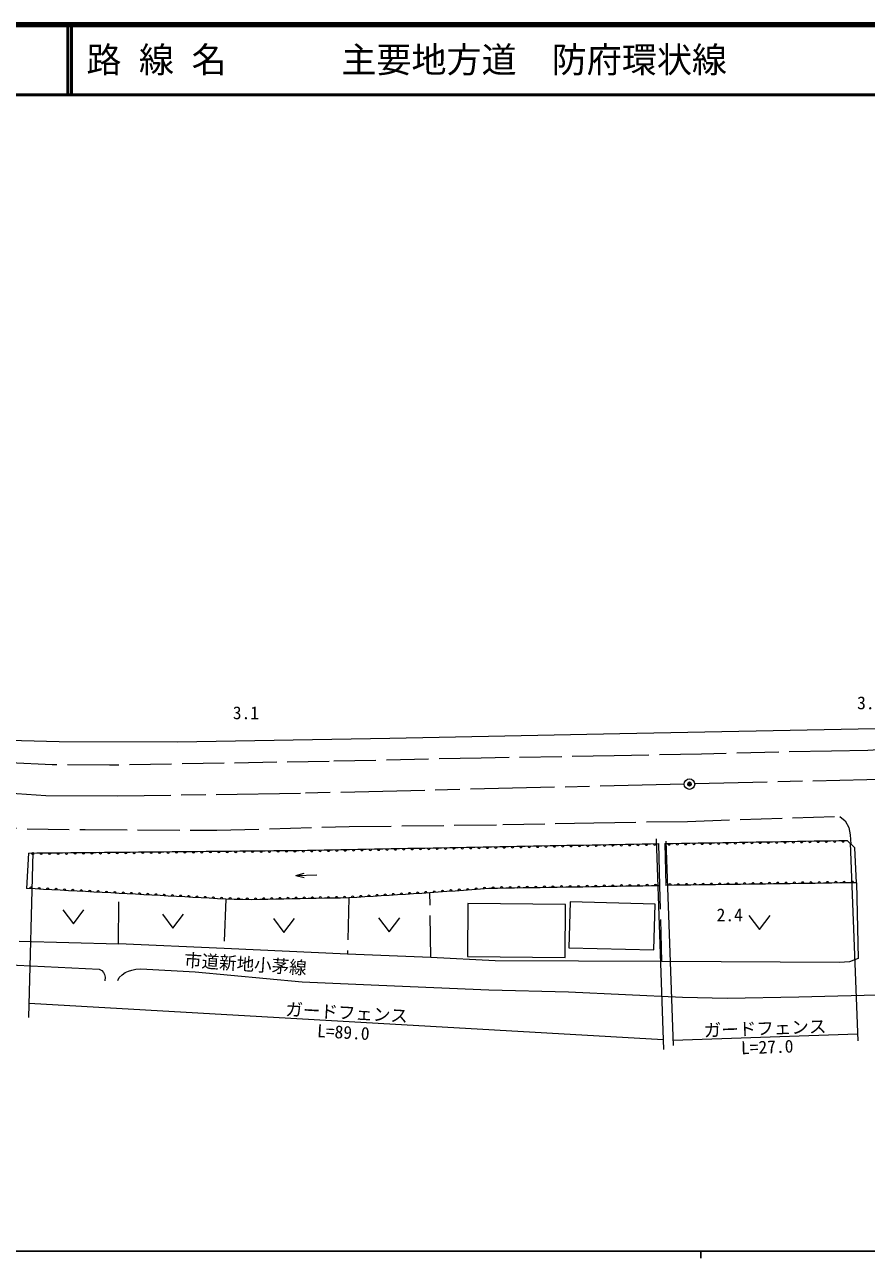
# Model space of a CAD drawing. Units: millimetres, scale not verified. Extents: x 40000 to 680000, y 20000 to 380000.
# Drawn here: x 171576 to 291606, y 204000 to 380000 of the extents above; entities that cross this region are included whole.
import ezdxf
from ezdxf.enums import TextEntityAlignment as Align

# ---------------------------------------------------------------- set-up
doc = ezdxf.new("R2010")
doc.units = ezdxf.units.MM
doc.header["$LTSCALE"] = 1000
doc.header["$PDMODE"] = 32
doc.header["$PDSIZE"] = 500
doc.linetypes.add('CHAIN', pattern=[18.5, 12, -1.5, 3.5, -1.5])
doc.linetypes.add('DASHED', pattern=[7.5, 6, -1.5])
for name, color, linetype, lineweight in [('M-BGD', 7, 'Continuous', 13), ('M-BGD-EXST', 7, 'Continuous', 13), ('M-BMK', 2, 'CHAIN', 13), ('M-BMK-SRVR', 3, 'Continuous', 13), ('M-STR-HTXT', 7, 'Continuous', 13), ('M-TTL', 2, 'Continuous', 140), ('M-TTL-BAND', 7, 'Continuous', 25), ('M-TTL-LINE', 7, 'Continuous', 50)]:
    doc.layers.add(name, color=color, linetype=linetype, lineweight=lineweight)
for name, color, linetype in [('M-BMK-HTXT', 7, 'Continuous'), ('M-OTRS', 6, 'Continuous'), ('M-TTL-TXT', 7, 'Continuous')]:
    doc.layers.add(name, color=color, linetype=linetype)
doc.styles.add('ＭＳ ゴシック', font='')
doc.styles.get('ＭＳ ゴシック').set_extended_font_data('MS Gothic')

msp = doc.modelspace()

# ---------------------------------------------------------------- linework, layer by layer
at = {"layer": 'M-BGD'}
for p, q in [((211914, 262221), (213107, 262244)), ((213107, 262244), (214300, 262267)), ((214300, 262267), (215494, 262289)), ((215494, 262289), (216687, 262312)), ((216687, 262312), (217880, 262334)), ((217880, 262334), (219074, 262357)), ((219074, 262357), (220267, 262379)), ((220267, 262379), (221460, 262402)), ((221460, 262402), (222654, 262424)), ((222654, 262424), (223847, 262447)), ((223847, 262447), (225040, 262469)), ((225040, 262469), (226234, 262492)), ((226234, 262492), (227427, 262514)), ((227427, 262514), (228620, 262537)), ((228620, 262537), (229814, 262559)), ((229814, 262559), (231007, 262582)), ((231007, 262582), (232200, 262604)), ((232200, 262604), (233394, 262627)), ((233394, 262627), (234587, 262650)), ((234587, 262650), (235780, 262672)), ((235780, 262672), (236974, 262695)), ((236974, 262695), (238167, 262717)), ((238167, 262717), (239360, 262740)), ((239360, 262740), (240554, 262762)), ((240554, 262762), (241747, 262785)), ((241747, 262785), (242940, 262807)), ((242940, 262807), (244134, 262830)), ((244134, 262830), (245327, 262852)), ((245327, 262852), (246520, 262875)), ((246520, 262875), (247714, 262897)), ((247714, 262897), (248907, 262920)), ((248907, 262920), (250100, 262942)), ((250100, 262942), (251293, 262965)), ((251293, 262965), (252487, 262987)), ((252487, 262987), (253680, 263010)), ((253680, 263010), (254873, 263033)), ((254873, 263033), (256067, 263055)), ((256067, 263055), (257260, 263078)), ((257260, 263078), (258453, 263100)), ((258453, 263100), (259647, 263123)), ((259647, 263123), (260840, 263145)), ((260840, 263145), (262033, 263168)), ((262168, 257153), (262033, 263168)), ((262883, 263172), (264064, 263193)), ((262883, 263172), (263017, 257199)), ((264064, 263193), (265245, 263213)), ((265245, 263213), (266427, 263234)), ((266427, 263234), (267608, 263254)), ((267608, 263254), (268790, 263274)), ((268790, 263274), (269971, 263295)), ((269971, 263295), (271152, 263315)), ((271152, 263315), (272334, 263335)), ((272334, 263335), (273515, 263356)), ((273515, 263356), (274697, 263376)), ((274697, 263376), (275878, 263396)), ((275878, 263396), (277059, 263417)), ((277059, 263417), (278241, 263437)), ((278241, 263437), (279422, 263458)), ((279422, 263458), (280604, 263478)), ((280604, 263478), (281785, 263498)), ((281785, 263498), (282966, 263519)), ((282966, 263519), (284148, 263539)), ((284148, 263539), (285329, 263559)), ((285329, 263559), (286511, 263580)), ((286511, 263580), (287692, 263600)), ((287692, 263600), (288873, 263620)), ((172121, 261824), (171851, 256762)), ((172121, 261824), (173327, 261836)), ((173327, 261836), (174533, 261848)), ((174533, 261848), (175739, 261860)), ((175739, 261860), (176946, 261871)), ((176946, 261871), (178152, 261883)), ((178152, 261883), (179358, 261895)), ((179358, 261895), (180564, 261906)), ((180564, 261906), (181771, 261918)), ((181771, 261918), (182977, 261930)), ((182977, 261930), (184183, 261941)), ((184183, 261941), (185389, 261953)), ((185389, 261953), (186596, 261965)), ((186596, 261965), (187802, 261977)), ((187802, 261977), (189008, 261988)), ((189008, 261988), (190214, 262000)), ((190214, 262000), (191421, 262012)), ((191421, 262012), (192627, 262023)), ((192627, 262023), (193833, 262035)), ((193833, 262035), (195039, 262047)), ((195039, 262047), (196245, 262058)), ((196245, 262058), (197452, 262070)), ((197452, 262070), (198658, 262082)), ((198658, 262082), (199864, 262094)), ((199864, 262094), (201070, 262105)), ((201070, 262105), (202277, 262117)), ((202277, 262117), (203483, 262129)), ((203483, 262129), (204689, 262140)), ((204689, 262140), (205895, 262152)), ((205895, 262152), (207102, 262164)), ((207102, 262164), (208308, 262176)), ((208308, 262176), (209514, 262187)), ((209514, 262187), (210720, 262199)), ((210720, 262199), (211914, 262221)), ((210235, 258626), (211428, 258954)), ((210235, 258626), (213235, 258695)), ((210235, 258626), (211442, 258354)), ((251186, 256975), (249966, 256955)), ((252406, 256994), (251186, 256975)), ((253626, 257014), (252406, 256994)), ((254846, 257034), (253626, 257014)), ((256067, 257054), (254846, 257034)), ((257287, 257074), (256067, 257054)), ((258507, 257093), (257287, 257074)), ((259727, 257113), (258507, 257093)), ((260947, 257133), (259727, 257113)), ((262168, 257153), (260947, 257133)), ((264200, 257215), (263017, 257199)), ((265382, 257232), (264200, 257215)), ((266564, 257249), (265382, 257232)), ((267747, 257265), (266564, 257249)), ((268929, 257282), (267747, 257265)), ((270112, 257298), (268929, 257282)), ((271294, 257315), (270112, 257298)), ((272476, 257332), (271294, 257315)), ((273659, 257348), (272476, 257332)), ((274841, 257365), (273659, 257348)), ((276024, 257382), (274841, 257365)), ((277206, 257398), (276024, 257382)), ((278388, 257415), (277206, 257398)), ((279571, 257432), (278388, 257415)), ((280753, 257448), (279571, 257432)), ((281935, 257465), (280753, 257448)), ((283118, 257481), (281935, 257465)), ((284300, 257498), (283118, 257481)), ((285483, 257515), (284300, 257498)), ((286665, 257531), (285483, 257515)), ((287847, 257548), (286665, 257531)), ((289030, 257565), (287847, 257548)), ((290212, 257581), (289030, 257565)), ((173050, 256698), (171851, 256762)), ((174249, 256634), (173050, 256698)), ((175449, 256571), (174249, 256634)), ((176648, 256507), (175449, 256571)), ((177847, 256444), (176648, 256507)), ((179046, 256380), (177847, 256444)), ((180245, 256316), (179046, 256380)), ((181444, 256253), (180245, 256316)), ((182644, 256189), (181444, 256253)), ((183843, 256125), (182644, 256189)), ((185042, 256062), (183843, 256125)), ((186211, 255998), (185042, 256062)), ((187380, 255935), (186211, 255998)), ((188550, 255871), (187380, 255935)), ((189719, 255808), (188550, 255871)), ((190888, 255744), (189719, 255808)), ((192057, 255681), (190888, 255744)), ((193227, 255617), (192057, 255681)), ((194396, 255553), (193227, 255617)), ((195565, 255490), (194396, 255553)), ((196735, 255426), (195565, 255490)), ((197904, 255363), (196735, 255426)), ((199073, 255299), (197904, 255363)), ((200242, 255236), (199073, 255299)), ((201474, 255213), (200242, 255236)), ((202705, 255190), (201474, 255213)), ((206245, 255210), (205091, 255189)), ((207399, 255232), (206245, 255210)), ((208553, 255254), (207399, 255232)), ((209707, 255275), (208553, 255254)), ((210861, 255297), (209707, 255275)), ((212015, 255319), (210861, 255297)), ((213169, 255340), (212015, 255319)), ((214323, 255362), (213169, 255340)), ((215477, 255384), (214323, 255362)), ((216631, 255405), (215477, 255384)), ((217785, 255427), (216631, 255405)), ((218943, 255498), (217785, 255427)), ((220101, 255569), (218943, 255498)), ((221259, 255639), (220101, 255569)), ((222417, 255710), (221259, 255639)), ((223575, 255781), (222417, 255710)), ((224733, 255852), (223575, 255781)), ((225891, 255922), (224733, 255852)), ((227049, 255993), (225891, 255922)), ((228207, 256064), (227049, 255993)), ((229365, 256135), (228207, 256064)), ((230565, 256224), (229365, 256135)), ((231765, 256312), (230565, 256224)), ((232964, 256401), (231765, 256312)), ((234164, 256490), (232964, 256401)), ((235364, 256579), (234164, 256490)), ((236564, 256668), (235364, 256579)), ((237764, 256757), (236564, 256668)), ((238984, 256777), (237764, 256757)), ((240204, 256797), (238984, 256777)), ((241424, 256816), (240204, 256797)), ((242644, 256836), (241424, 256816)), ((243865, 256856), (242644, 256836)), ((245085, 256876), (243865, 256856)), ((246305, 256895), (245085, 256876)), ((247525, 256915), (246305, 256895)), ((248745, 256935), (247525, 256915)), ((249966, 256955), (248745, 256935)), ((203936, 255167), (202705, 255190)), ((205091, 255189), (203936, 255167)), ((234797, 254613), (234720, 247073)), ((248716, 254470), (234797, 254613)), ((248639, 246930), (248716, 254470)), ((249358, 254875), (249180, 248318)), ((261493, 254546), (249358, 254875)), ((261315, 247989), (261493, 254546)), ((170781, 249270), (184948, 248848)), ((249180, 248318), (261315, 247989)), ((234720, 247073), (248639, 246930))]:
    msp.add_line(p, q, dxfattribs=at)
at = {"layer": 'M-BGD', "linetype": 'DASHED'}
for p, q in [((262455, 246336), (262168, 257153)), ((184948, 248848), (185042, 256062)), ((200242, 255236), (200005, 248204)), ((217785, 255427), (217601, 247393)), ((229521, 246903), (229365, 256135))]:
    msp.add_line(p, q, dxfattribs=at)
at = {"layer": 'M-BGD'}
for points in [[(147322, 280544), (151048, 279841), (155521, 279135), (163007, 278287), (167527, 277958), (176473, 277722), (193352, 277699), (223636, 278215), (256457, 278874), (292866, 279602), (304289, 280830), (324686, 282882), (340148, 284251), (358224, 285940), (376647, 287660)], [(290212, 257581), (289946, 262548), (288873, 263620)], [(290212, 257581), (290422, 246794), (289230, 246304), (287786, 246185), (262455, 246336), (238666, 246457), (229521, 246903), (217601, 247393), (200005, 248204), (184948, 248848)], [(145505, 245702), (145630, 246108), (145850, 246473), (146101, 246739), (146347, 246894), (146702, 247000), (160726, 246279), (182215, 245263), (182588, 245050), (182805, 244785), (182958, 244488), (183042, 244127), (183030, 243609)], [(184849, 243622), (185061, 244060), (185472, 244467), (185919, 244778), (186380, 244982), (186840, 245126), (187445, 245266), (188150, 245311), (195910, 244857), (211145, 243468), (222104, 242947), (237780, 242318), (249151, 242016), (265401, 241248), (271782, 241125), (281965, 241307), (295027, 241646)]]:
    msp.add_lwpolyline(points, dxfattribs=at)
at = {"layer": 'M-BGD', "linetype": 'DASHED'}
for points in [[(389387, 285619), (364374, 283294), (344967, 281389), (319386, 278963), (302000, 277277), (295560, 276695), (291823, 276470), (286622, 276376), (268106, 275943), (255660, 275674), (236672, 275370), (215020, 274896), (183683, 274344), (175474, 274410), (169225, 274699), (162560, 275210), (157058, 275775), (147078, 277374)], [(108375, 278157), (114627, 276022), (123942, 273135), (131529, 270941), (138696, 269376), (145676, 268022), (152213, 267088), (158937, 266201), (164423, 265711), (171940, 265268), (180181, 265174)], [(180181, 265174), (198981, 265062), (217850, 265601), (239750, 265871), (252756, 266140), (266099, 266342), (287827, 267053), (288603, 266400), (289098, 265474), (289292, 264415), (289403, 263091)]]:
    msp.add_lwpolyline(points, dxfattribs=at)
at = {"layer": 'M-BGD'}
for centre, radius, start, end in [((213704, 262254), 199, 180.77273, 1.39048), ((214897, 262277), 199, 180.77273, 1.39048), ((216090, 262299), 199, 180.77273, 1.39048), ((217284, 262322), 199, 180.77273, 1.39048), ((218477, 262344), 199, 180.77559, 1.38761), ((219670, 262367), 199, 180.77134, 1.39192), ((220864, 262389), 199, 180.77134, 1.39192), ((222057, 262412), 199, 180.77134, 1.39192), ((223250, 262434), 199, 180.77134, 1.39192), ((224444, 262457), 199, 180.77134, 1.39192), ((225637, 262479), 199, 180.77134, 1.39192), ((226830, 262502), 199, 180.77134, 1.39192), ((228024, 262525), 199, 180.77134, 1.39192), ((229217, 262547), 199, 180.77134, 1.39192), ((230410, 262570), 199, 180.77134, 1.39192), ((231604, 262592), 199, 180.77134, 1.39192), ((232797, 262615), 199, 180.77134, 1.39192), ((233990, 262637), 199, 180.77134, 1.39192), ((235184, 262660), 199, 180.77134, 1.39192), ((236377, 262682), 199, 180.77134, 1.39192), ((237570, 262705), 199, 180.77134, 1.39192), ((238764, 262727), 199, 180.77134, 1.39192), ((239957, 262750), 199, 180.77134, 1.39192), ((241150, 262772), 199, 180.77131, 1.38907), ((242344, 262795), 199, 180.77134, 1.39192), ((243537, 262817), 199, 180.77134, 1.39192), ((244730, 262840), 199, 180.77134, 1.39192), ((245924, 262862), 199, 180.77134, 1.39192), ((247117, 262885), 199, 180.77134, 1.39192), ((248310, 262908), 199, 180.77134, 1.39192), ((249504, 262930), 199, 180.77134, 1.39192), ((250697, 262953), 199, 180.77134, 1.39192), ((251890, 262975), 199, 180.77134, 1.39192), ((253084, 262998), 199, 180.77421, 1.38905), ((254277, 263020), 199, 180.77134, 1.39192), ((255470, 263043), 199, 180.77134, 1.39192), ((256664, 263065), 199, 180.77278, 1.39042), ((257857, 263088), 199, 180.77278, 1.39042), ((259050, 263110), 199, 180.77278, 1.39042), ((260243, 263133), 199, 180.77278, 1.39042), ((261437, 263155), 199, 180.77278, 1.39042), ((263473, 263180), 197, 180.09996, 1.87566), ((264655, 263200), 197, 180.09855, 1.87712), ((265836, 263220), 197, 180.10001, 1.87561), ((267018, 263241), 197, 180.09996, 1.87566), ((268199, 263261), 197, 180.09996, 1.87566), ((269380, 263281), 197, 180.10001, 1.87561), ((270562, 263302), 197, 180.09996, 1.87566), ((271743, 263322), 197, 180.09996, 1.87566), ((272925, 263342), 197, 180.09851, 1.87425), ((274106, 263363), 197, 180.09991, 1.8728), ((275287, 263383), 197, 180.09991, 1.8728), ((276469, 263404), 197, 180.09851, 1.87425), ((277650, 263424), 197, 180.09996, 1.87275), ((278832, 263444), 197, 180.09991, 1.8728), ((280013, 263465), 197, 180.09851, 1.87425), ((281194, 263485), 197, 180.09996, 1.87275), ((282376, 263505), 197, 180.09991, 1.8728), ((283557, 263526), 197, 180.09991, 1.8728), ((284739, 263546), 197, 180.09996, 1.87275), ((285920, 263566), 197, 180.10282, 1.8728), ((287101, 263587), 197, 180.10282, 1.8728), ((288283, 263607), 197, 180.10142, 1.87425), ((172724, 261831), 201, 180.85576, 0.2557), ((173930, 261843), 201, 180.85576, 0.2557), ((175136, 261855), 201, 180.85576, 0.2557), ((176343, 261866), 201, 180.85576, 0.2557), ((177549, 261878), 201, 180.85576, 0.25854), ((178755, 261890), 201, 180.85576, 0.2557), ((179961, 261902), 201, 180.85576, 0.2557), ((181168, 261913), 201, 180.85576, 0.25854), ((182374, 261925), 201, 180.85576, 0.2557), ((183580, 261937), 201, 180.85433, 0.25715), ((184786, 261948), 201, 180.85576, 0.2557), ((185992, 261960), 201, 180.85433, 0.25715), ((187199, 261972), 201, 180.85576, 0.2557), ((188405, 261983), 201, 180.85433, 0.25715), ((189611, 261995), 201, 180.85576, 0.2557), ((190817, 262007), 201, 180.85436, 0.25712), ((192024, 262019), 201, 180.85576, 0.2557), ((193230, 262030), 201, 180.85576, 0.2557), ((194436, 262042), 201, 180.85576, 0.2557), ((195642, 262054), 201, 180.85576, 0.2557), ((196849, 262065), 201, 180.85576, 0.2557), ((198055, 262077), 201, 180.85576, 0.25854), ((199261, 262089), 201, 180.85576, 0.2557), ((200467, 262101), 201, 180.85576, 0.2557), ((201674, 262112), 201, 180.85576, 0.25854), ((202880, 262124), 201, 180.85576, 0.2557), ((204086, 262136), 201, 180.85576, 0.2557), ((205292, 262147), 201, 180.85576, 0.2557), ((206498, 262159), 201, 180.85576, 0.2557), ((207705, 262171), 201, 180.85576, 0.2557), ((208911, 262182), 201, 180.85433, 0.25715), ((210117, 262194), 201, 180.85576, 0.2557), ((211317, 262209), 199, 180.77273, 1.39048), ((212510, 262232), 199, 180.77273, 1.39048), ((238374, 256763), 203, 1.89419, 179.96513), ((239594, 256783), 203, 1.89419, 179.96513), ((240814, 256803), 203, 1.89132, 179.96517), ((242034, 256823), 203, 1.89132, 179.96517), ((243255, 256843), 203, 1.89132, 179.96799), ((244475, 256862), 203, 1.89419, 179.96513), ((245695, 256882), 203, 1.89132, 179.96517), ((246915, 256902), 203, 1.89132, 179.96517), ((248135, 256922), 203, 1.89132, 179.96799), ((249356, 256942), 203, 1.89419, 179.96513), ((250576, 256961), 203, 1.89419, 179.96513), ((251796, 256981), 203, 1.89132, 179.96517), ((253016, 257001), 203, 1.89132, 179.96517), ((254236, 257021), 203, 1.89419, 179.96513), ((255457, 257040), 203, 1.89419, 179.96513), ((256677, 257060), 203, 1.89132, 179.96517), ((257897, 257080), 203, 1.89132, 179.96517), ((259117, 257100), 203, 1.89132, 179.96799), ((260337, 257120), 203, 1.89419, 179.96513), ((261558, 257139), 203, 1.89132, 179.96517), ((263608, 257210), 197, 359.96401, 181.64661), ((264791, 257226), 197, 359.96405, 181.64948), ((265973, 257243), 197, 359.96692, 181.64662), ((267156, 257260), 197, 359.9626, 181.64807), ((268338, 257276), 197, 359.96692, 181.64662), ((269520, 257293), 197, 359.96405, 181.64657), ((270703, 257310), 197, 359.96405, 181.64948), ((271885, 257326), 197, 359.96401, 181.64661), ((273068, 257343), 197, 359.96401, 181.64661), ((274250, 257360), 197, 359.96692, 181.64662), ((275432, 257376), 197, 359.9626, 181.64807), ((276615, 257393), 197, 359.96405, 181.64948), ((277797, 257409), 197, 359.96401, 181.64661), ((278979, 257426), 197, 359.96401, 181.64661), ((280162, 257443), 197, 359.96692, 181.64662), ((281344, 257459), 197, 359.9626, 181.64807), ((282527, 257476), 197, 359.96405, 181.64948), ((283709, 257493), 197, 359.96401, 181.64661), ((284891, 257509), 197, 359.96401, 181.64661), ((286074, 257526), 197, 359.96692, 181.64662), ((287256, 257543), 197, 359.9626, 181.64807), ((288439, 257559), 197, 359.96405, 181.64948), ((289621, 257576), 197, 359.96401, 181.64661), ((172451, 256730), 200, 357.00415, 176.92107), ((173650, 256666), 200, 357.00129, 176.92393), ((174849, 256602), 200, 357.00415, 176.92107), ((176048, 256539), 200, 357.00431, 176.92092), ((177247, 256475), 200, 357.00431, 176.92092), ((178446, 256412), 200, 357.00145, 176.92378), ((179646, 256348), 200, 357.00431, 176.92092), ((180845, 256284), 200, 357.00431, 176.92092), ((182044, 256221), 200, 357.00431, 176.92092), ((183243, 256157), 200, 357.00145, 176.92378), ((184442, 256093), 200, 357.00431, 176.92092), ((185627, 256035), 195, 355.48985, 178.28924), ((186796, 255971), 195, 355.48536, 178.29356), ((187965, 255908), 195, 355.48536, 178.29356), ((189135, 255844), 195, 355.48985, 178.28924), ((190304, 255781), 195, 355.48985, 178.28924), ((191473, 255717), 195, 355.48699, 178.2921), ((192642, 255654), 195, 355.48699, 178.2921), ((193812, 255590), 195, 355.48822, 178.2907), ((194981, 255526), 195, 355.48822, 178.2907), ((196150, 255463), 195, 355.48699, 178.2921), ((197319, 255399), 195, 355.48699, 178.2921), ((198489, 255336), 195, 355.48985, 178.28924), ((199658, 255272), 195, 355.48969, 178.28939), ((200858, 255219), 205, 0.41968, 177.44759), ((202089, 255196), 205, 0.42119, 177.44334), ((203321, 255173), 205, 0.42394, 177.44338), ((204513, 255185), 192, 358.84681, 183.30369), ((205667, 255207), 192, 358.84976, 183.30372), ((206821, 255229), 192, 358.84976, 183.30372), ((207975, 255250), 192, 358.84968, 183.30082), ((209129, 255272), 192, 358.84976, 183.30372), ((210283, 255294), 192, 358.84976, 183.30372), ((211437, 255315), 192, 358.84973, 183.30077), ((212591, 255337), 192, 358.84982, 183.30366), ((213746, 255359), 192, 358.84687, 183.30363), ((214900, 255380), 192, 358.84973, 183.30077), ((216054, 255402), 192, 358.84833, 183.3052), ((217208, 255424), 192, 358.84538, 183.30517), ((218363, 255469), 194, 1.56213, 185.42918), ((219521, 255540), 194, 1.56245, 185.43182), ((220679, 255610), 194, 1.56531, 185.42896), ((221837, 255681), 194, 1.56531, 185.42896), ((222995, 255752), 194, 1.56531, 185.42896), ((224153, 255823), 194, 1.56531, 185.42896), ((225311, 255893), 194, 1.56531, 185.42896), ((226469, 255964), 194, 1.56531, 185.42896), ((227628, 256035), 194, 1.56383, 185.43062), ((228786, 256106), 194, 1.56383, 185.43062), ((229965, 256179), 200, 4.38355, 184.09082), ((231165, 256267), 200, 4.38476, 184.0894), ((232364, 256356), 200, 4.38476, 184.0894), ((233564, 256445), 200, 4.38772, 184.08929), ((234764, 256534), 200, 4.38651, 184.09071), ((235964, 256623), 200, 4.38355, 184.09082), ((237164, 256712), 200, 4.38476, 184.0894)]:
    msp.add_arc(centre, radius, start, end, dxfattribs=at)
at = {"layer": 'M-BGD-EXST'}
for p, q in [((177032, 253710), (178532, 251710)), ((178532, 251710), (180032, 253710)), ((191210, 253117), (192710, 251117)), ((192710, 251117), (194210, 253117)), ((207050, 252464), (208550, 250464)), ((208550, 250464), (210050, 252464)), ((222059, 252583), (223559, 250583)), ((223559, 250583), (225059, 252583)), ((274873, 252924), (276373, 250924)), ((276373, 250924), (277873, 252924))]:
    msp.add_line(p, q, dxfattribs=at)
at = {"layer": 'M-BMK'}
for points in [[(365113, 279007), (295979, 272395), (267130, 271677)], [(265630, 271641), (210895, 270337), (184806, 269917), (174581, 269976), (167283, 270460)]]:
    msp.add_lwpolyline(points, dxfattribs=at)
at = {"layer": 'M-BMK-SRVR'}
msp.add_circle((266380, 271659), 750, dxfattribs=at)
at = {"layer": 'M-OTRS'}
msp.add_point((266380, 271659), dxfattribs=at)
at = {"layer": 'M-STR-HTXT'}
for p, q in [((261618, 263849), (262672, 233778)), ((264096, 234372), (263070, 263511)), ((289304, 263245), (290381, 235044)), ((172186, 238337), (172774, 261967)), ((172237, 240400), (262622, 235228)), ((264070, 235113), (290343, 236030))]:
    msp.add_line(p, q, dxfattribs=at)
at = {"layer": 'M-TTL'}
msp.add_line((680000, 380000), (40000, 380000), dxfattribs=at)
at = {"layer": 'M-TTL-BAND'}
for p, q in [((40000, 205000), (579000, 205000)), ((268000, 205000), (268000, 204000))]:
    msp.add_line(p, q, dxfattribs=at)
at = {"layer": 'M-TTL-LINE'}
for p, q in [((177750, 380000), (177750, 370000)), ((178250, 380000), (178250, 370000)), ((40000, 370000), (680000, 370000))]:
    msp.add_line(p, q, dxfattribs=at)

# ---------------------------------------------------------------- texts
at = {"layer": 'M-BMK-HTXT', "style": 'ＭＳ ゴシック'}
for s, p in [('3.0', (292166, 283250)), ('3.1', (203129, 281831)), ('2.4', (272126, 252997))]:
    msp.add_text(s, height=1833, dxfattribs=at).set_placement(p, align=Align.MIDDLE_CENTER)
msp.add_text('市道新地小茅線', height=1833, rotation=356.219, dxfattribs=at).set_placement((203064, 245999), align=Align.MIDDLE_CENTER)
at = {"layer": 'M-STR-HTXT', "style": 'ＭＳ ゴシック'}
for s, rotation, p in [('ガードフェンス', 356.724, (217501, 239062)), ('ガードフェンス', 2, (277163, 236820)), ('L=89.0', 356.723, (217028, 236265)), ('L=27.0', 2, (277469, 234153))]:
    msp.add_text(s, height=1833, rotation=rotation, dxfattribs=at).set_placement(p, align=Align.MIDDLE_CENTER)
at = {"layer": 'M-TTL-TXT', "style": 'ＭＳ ゴシック'}
for s, p in [('路 線 名', (180380, 375000)), ('主要地方道\u3000防府環状線', (216734, 375000))]:
    msp.add_text(s, height=3666, dxfattribs=at).set_placement(p, align=Align.MIDDLE_LEFT)

doc.saveas('drawing.dxf')
